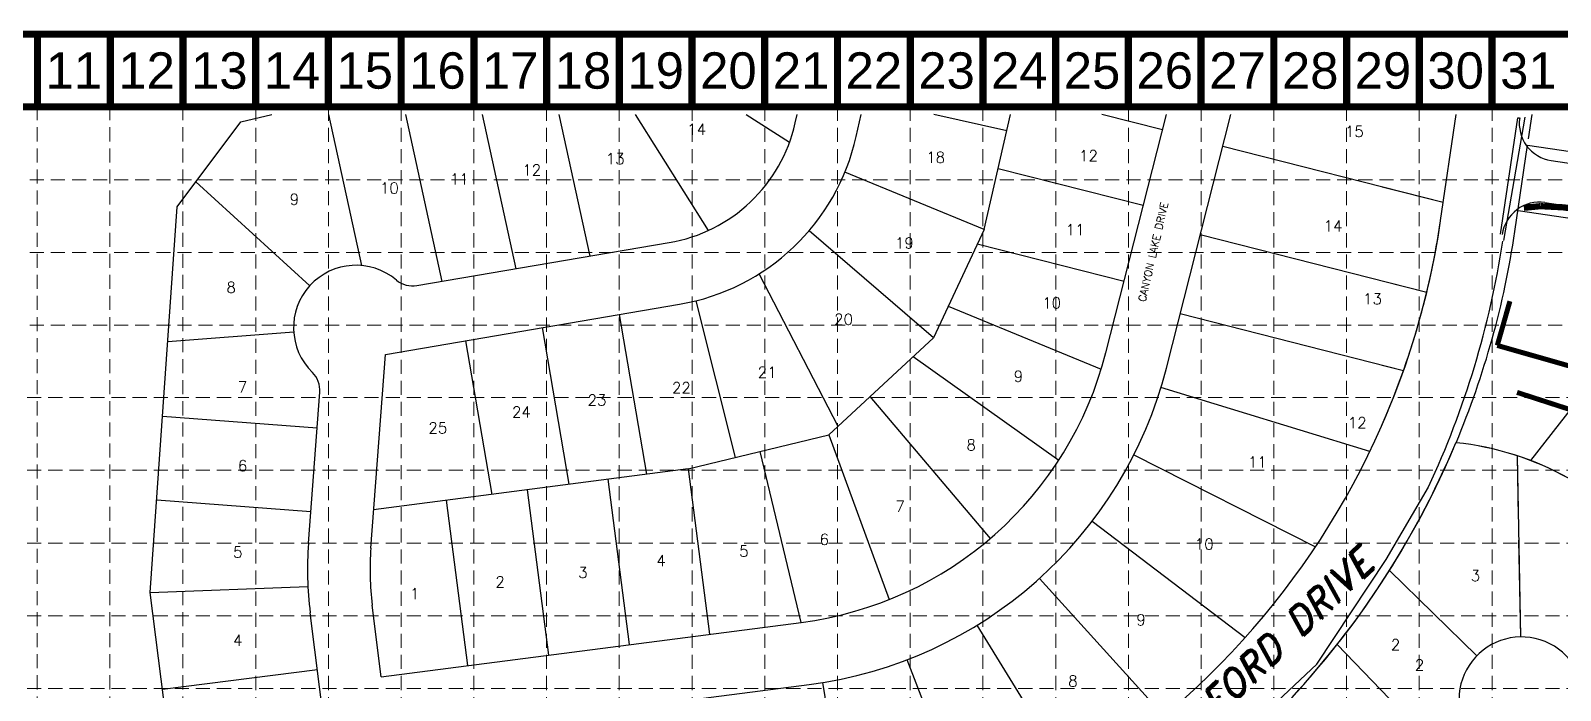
# Model space of a CAD drawing. Header units: inches. Extents: x 3477 to 7207, y 2621 to 4955.
# Drawn here: x 4114 to 5339, y 4427 to 4955 of the extents above; entities that cross this region are included whole.
import ezdxf
from ezdxf.enums import TextEntityAlignment as Align

# ---------------------------------------------------------------- set-up
doc = ezdxf.new("R2010")
doc.units = ezdxf.units.IN
doc.header["$MEASUREMENT"] = 0
doc.linetypes.add('DASHED2', pattern=[0.375, 0.25, -0.125])
doc.linetypes.add('HIDDEN', pattern=[0.375, 0.25, -0.125])
for name, color, linetype in [('ADJACENT', 7, 'Continuous'), ('adjoiners', 2, 'Continuous'), ('BASE', 7, 'Continuous'), ('EROSION CONTROL BLANKET', 84, 'Continuous'), ('EX PVMT', 7, 'Continuous'), ('GRID', 254, 'HIDDEN'), ('LOTS-P', 1, 'Continuous'), ('paving', 250, 'Continuous'), ('RETAIN WALL', 5, 'DASHED2'), ('REVPL', 7, 'Continuous'), ('ROW-P', 1, 'Continuous'), ('TEXT', 4, 'Continuous')]:
    doc.layers.add(name, color=color, linetype=linetype)
doc.styles.get("Standard").update_dxf_attribs({"font": 'ARIAL.TTF'})
doc.styles.add('TEXT100', font='simplex.shx', dxfattribs={"height": 8.8})
doc.styles.add('TEXT120', font='romand.shx', dxfattribs={"oblique": 15, "height": 0.106})

msp = doc.modelspace()

# ---------------------------------------------------------------- linework, layer by layer
at = {"layer": 'adjoiners', "color": 253}
for p, q in [((4282.5, 4881.9), (4307.4, 4887.7)), ((4726.1, 4881), (4727.6, 4887.7)), ((4774.9, 4870), (4778.9, 4887.7)), ((4974.7, 4697), (5023.3, 4887.7)), ((5023.2, 4684.7), (5074.8, 4887.7)), ((5242.7, 4802.7), (5255.2, 4887.7)), ((5242.7, 4802.7), (5255.2, 4887.7)), ((5313, 4868.2), (5315.9, 4887.7)), ((5313, 4868.2), (5315.9, 4887.7)), ((4210, 4505), (4231.6, 4813.8)), ((4423.4, 4750.7), (4625.2, 4785.1)), ((4398.2, 4695.6), (4633.6, 4735.8)), ((4386.5, 4540.6), (4398.2, 4695.6)), ((4336.7, 4544.4), (4345.8, 4665.4)), ((5303.8, 4614.5), (5304.8, 4565.7)), ((5303.8, 4614.5), (5306.6, 4469.4)), ((5303.8, 4614.5), (5304.8, 4565.7)), ((5304.9, 4556.8), (5304.9, 4555.7)), ((5304.9, 4556.8), (5304.9, 4555.7)), ((5305.1, 4546.8), (5306.6, 4469.4)), ((5305.1, 4546.8), (5306.6, 4469.4)), ((5201.8, 4522.7), (5271.6, 4454.3)), ((5201.8, 4522.7), (5271.6, 4454.3)), ((5201.8, 4522.7), (5271.6, 4454.3)), ((4247.1, 4212.3), (4210, 4505)), ((4394.9, 4437.6), (4387.7, 4494.9)), ((4369.5, 4240.6), (4338.1, 4488.6)), ((4394.9, 4437.6), (4730.8, 4480.9)), ((4401.2, 4388), (4737.2, 4431.4))]:
    msp.add_line(p, q, dxfattribs=at)
for points in [[(4352.8, 4887.7), (4379.1, 4766.8)], [(4414.3, 4887.7), (4443.3, 4754.1)], [(4475.7, 4887.7), (4502.5, 4764.2)], [(4537.1, 4887.7), (4561.7, 4774.3)], [(4656.8, 4794.9), (4598.3, 4887.7)], [(4687, 4887.7), (4721.5, 4865.4)], [(4895.5, 4874.6), (4837.1, 4887.7)], [(4877.3, 4795.6), (4898.5, 4887.7)], [(5020.1, 4875.3), (4971.5, 4887.7)], [(4231.6, 4813.8), (4282.5, 4881.9)], [(5244.8, 4817.1), (5068.3, 4862)], [(4877.3, 4795.6), (4765.9, 4841.5)], [(5004.7, 4814.8), (4888.5, 4844.3)], [(4246.5, 4833.7), (4337.8, 4750.6)], [(5244.8, 4817.1), (5195.9, 4829.5)], [(4836.8, 4708.9), (4737.2, 4794.6)], [(4877.3, 4795.6), (4836.8, 4708.9)], [(5231.5, 4745.1), (5050.3, 4791.3)], [(4871.9, 4784.1), (4989.3, 4754.2)], [(4760.5, 4638), (4697.4, 4760.2)], [(5231.5, 4745.1), (5195.9, 4754.2)], [(4646.7, 4738.6), (4678.2, 4613.1)], [(4607.3, 4599.7), (4585.5, 4727.6)], [(4848.6, 4734.3), (4971, 4683.7)], [(5034.3, 4728.3), (5213, 4682.8)], [(4545.3, 4591.6), (4523.9, 4717.1)], [(4324.9, 4713.3), (4224, 4705.7)], [(4462.3, 4706.6), (4483.3, 4583.5)], [(4753, 4631.1), (4836.8, 4708.9)], [(4820.6, 4693.9), (4937.1, 4610.9)], [(5195.9, 4687.1), (5213, 4682.8)], [(5186.1, 4618), (5018.8, 4669.2)], [(4786, 4661.8), (4882.3, 4548.2)], [(4343.6, 4636.5), (4219.9, 4645.8)], [(4640.5, 4604), (4753, 4631.1)], [(4753, 4631.1), (4801.3, 4499.3)], [(4730.8, 4480.9), (4698.2, 4617.9)], [(4640.5, 4604), (4388.8, 4571.2)], [(4640.5, 4604), (4657.6, 4471.7)], [(4997.1, 4615.1), (5142.5, 4541.6)], [(4576.1, 4595.6), (4593.2, 4463.3)], [(4338.6, 4569.7), (4215.2, 4579)], [(4464.2, 4446.5), (4447.2, 4578.8)], [(4511.6, 4587.2), (4528.7, 4454.9)], [(4963.9, 4562.2), (5086.2, 4468.9)], [(4210, 4505), (4336.2, 4509.9)], [(4921.7, 4516.3), (5021.3, 4406)], [(4948.9, 4353.3), (4871.7, 4478.9)], [(5159.9, 4463.3), (5250.8, 4368.9)], [(5159.9, 4463.3), (5250.8, 4368.9)], [(4869.6, 4311.2), (4815.8, 4451.2)], [(4343.8, 4443), (4219.8, 4427.3)], [(4773.6, 4277.3), (4748.3, 4433)]]:
    msp.add_lwpolyline(points, dxfattribs=at)
for points in [[(4903.4, 4260.6, 0.18531), (5253, 4620.3, -0.427606)], [(5195.9, 4513.6, 0.043294), (5253, 4620.3, -0.427606)]]:
    msp.add_lwpolyline(points, format="xyb", dxfattribs=at)
for centre, radius, start, end in [((4604.2, 4908.3), 125, 279.6883, 347.3524), ((4604.2, 4908.3), 175, 279.6883, 347.353), ((4609.5, 4895.9), 640, 277.2205, 351.6208), ((4609.5, 4895.9), 640, 336.3854, 351.6208), ((4374.7, 4717), 50, 49.6935, 225.6831), ((4420, 4770.4), 20, 229.6935, 279.6883), ((4693.7, 4768.6), 290, 277.3542, 345.7199), ((4325.8, 4666.9), 20, 355.6883, 45.6831), ((4693.7, 4768.5), 340, 277.3516, 345.7251), ((4609.5, 4895.9), 700, 315.9436, 337.2246), ((5230.6, 4391), 235.2, 351.445, 84.0523), ((4613.4, 4523.5), 277.5, 175.6886, 187.2208), ((4613.4, 4523.5), 227.5, 175.6876, 187.2208), ((5307.4, 4419.4), 50, 278.9044, 216.5937), ((5307.4, 4419.4), 50, 278.9044, 216.5937), ((5307.4, 4419.4), 50, 278.9044, 216.5937)]:
    msp.add_arc(centre, radius, start, end, dxfattribs=at)
at = {"layer": 'BASE', "const_width": 5.82}
for points in [[(3479.6, 2624), (7204.4, 2624), (7204.4, 4952), (3479.6, 4952)], [(3537.8, 2682.2), (7146.2, 2682.2), (7146.2, 4893.8), (3537.8, 4893.8)]]:
    msp.add_lwpolyline(points, close=True, dxfattribs=at)
for points in [[(4119.8, 4893.8), (4119.8, 4952)], [(4178, 4893.8), (4178, 4952)], [(4236.2, 4893.8), (4236.2, 4952)], [(4294.4, 4893.8), (4294.4, 4952)], [(4352.6, 4893.8), (4352.6, 4952)], [(4410.8, 4893.8), (4410.8, 4952)], [(4469, 4893.8), (4469, 4952)], [(4527.2, 4893.8), (4527.2, 4952)], [(4585.4, 4893.8), (4585.4, 4952)], [(4643.6, 4893.8), (4643.6, 4952)], [(4701.8, 4893.8), (4701.8, 4952)], [(4760, 4893.8), (4760, 4952)], [(4818.2, 4893.8), (4818.2, 4952)], [(4876.4, 4893.8), (4876.4, 4952)], [(4934.6, 4893.8), (4934.6, 4952)], [(4992.8, 4893.8), (4992.8, 4952)], [(5051, 4893.8), (5051, 4952)], [(5109.2, 4893.8), (5109.2, 4952)], [(5167.4, 4893.8), (5167.4, 4952)], [(5225.6, 4893.8), (5225.6, 4952)], [(5283.8, 4893.8), (5283.8, 4952)]]:
    msp.add_lwpolyline(points, dxfattribs=at)
at = {"layer": 'EROSION CONTROL BLANKET', "const_width": 5}
msp.add_lwpolyline([(5442.5, 4773.5, 0.162521), (5322.6, 4814.3), (5309.3, 4813)], format="xyb", dxfattribs=at)
at = {"layer": 'EX PVMT', "elevation": 562.3}
for points in [[(5293.2, 4786.9), (5310.3, 4885.6)], [(5048.9, 4358.6), (5143.7, 4447.5), (5199, 4531.4), (5233, 4589.4)]]:
    msp.add_lwpolyline(points, dxfattribs=at)
at = {"layer": 'EX PVMT'}
msp.add_arc((4571.9, 4896.7, 562.3), 729, 335.0764, 351.2903, dxfattribs=at)
at = {"layer": 'GRID', "color": 252, "linetype": 'HIDDEN', "lineweight": 0, "ltscale": 45}
for p, q in [((4119.6, 4894.3), (4119.6, 2856.5)), ((4177.8, 4894.3), (4177.8, 2856.5)), ((4236, 4894.3), (4236, 2856.5)), ((4294.4, 4893.8), (4294.4, 2856.5)), ((4352.6, 4893.8), (4352.6, 2856.5)), ((4410.8, 4893.8), (4410.8, 2856.5)), ((4469, 4893.8), (4469, 2856.5)), ((4527.2, 4893.8), (4527.2, 2856.5)), ((4585.4, 4893.8), (4585.4, 2856.5)), ((4643.6, 4893.8), (4643.6, 2856.5)), ((4701.8, 4893.8), (4701.8, 2856.5)), ((4760, 4893.8), (4760, 2856.5)), ((4818.2, 4893.8), (4818.2, 2856.5)), ((4876.4, 4893.8), (4876.4, 2856.5)), ((4934.6, 4893.8), (4934.6, 2856.5)), ((4992.8, 4893.8), (4992.8, 2856.5)), ((5051, 4893.8), (5051, 2856.5)), ((5109.2, 4893.8), (5109.2, 2856.5)), ((5167.4, 4893.8), (5167.4, 2856.5)), ((5225.6, 4893.8), (5225.6, 2856.5)), ((5283.8, 4893.8), (5283.8, 2856.5)), ((3539.9, 4835.4), (7148.3, 4835.4)), ((3539.9, 4777.2), (7148.3, 4777.2)), ((3539.9, 4719), (7148.3, 4719)), ((3537.8, 4661), (7146.2, 4661)), ((3537.8, 4602.8), (7146.2, 4602.8)), ((3537.8, 4544.6), (7146.2, 4544.6)), ((3537.8, 4486.4), (7146.2, 4486.4)), ((3537.8, 4428.2), (7146.2, 4428.2))]:
    msp.add_line(p, q, dxfattribs=at)
at = {"layer": 'LOTS-P', "color": 7}
msp.add_line((5437.8, 4768.5), (5314.6, 4610.7), dxfattribs=at)
at = {"layer": 'paving', "color": 7, "linetype": 'Continuous'}
for p, q in [((5290.5, 4791.8), (5304.4, 4885.1)), ((5304.4, 4885.1), (5305.9, 4884.9))]:
    msp.add_line(p, q, dxfattribs=at)
at = {"layer": 'paving', "color": 7}
for p, q in [((5331.2, 4850.8), (5363.4, 4846.1)), ((5326, 4817.2), (5358.4, 4812.4))]:
    msp.add_line(p, q, dxfattribs=at)
at = {"layer": 'paving', "color": 7, "linetype": 'Continuous'}
for centre, start, end in [((5335.6, 4880.5), 171.5378, 261.6253), ((5321.7, 4787.5), 81.6253, 172.1775)]:
    msp.add_arc(centre, 30, start, end, dxfattribs=at)
at = {"layer": 'RETAIN WALL', "color": 4, "const_width": 4}
for points in [[(5298.1, 4738.2), (5288, 4702.8)], [(5368.6, 4679.8), (5288, 4702.8)], [(5346.4, 4651.4), (5303.8, 4665.2)]]:
    msp.add_lwpolyline(points, dxfattribs=at)
at = {"layer": 'REVPL'}
for points in [[(5302.1, 4794), (5312.3, 4863.2), (5364.8, 4855.5, -0.131888)], [(5195.9, 4073.5, 0.097157), (5463.2, 4356, 0.427606), (5255, 4624.9, 0.06292), (5302.1, 4794)]]:
    msp.add_lwpolyline(points, format="xyb", dxfattribs=at)
at = {"layer": 'ROW-P', "color": 7}
msp.add_lwpolyline([(5304.6, 4810.8), (5357.1, 4803, -0.131876), (5438.9, 4767.6), (5578.8, 4656.6, 0.14945), (5703, 4607.9), (5820.7, 4598.8)], format="xyb", dxfattribs=at)

# ---------------------------------------------------------------- texts
at = {"layer": 'ADJACENT', "style": 'TEXT100'}
for s, p in [('3', (5266.8, 4514.1)), ('2', (5222, 4442.5))]:
    msp.add_text(s, height=8.8, dxfattribs=at).set_placement(p)
at = {"layer": 'adjoiners', "color": 253, "style": 'TEXT100'}
for s, p in [('14', (4639.7, 4871.3)), ('15', (5166.1, 4869.7)), ('13', (4574.6, 4847.8)), ('18', (4831, 4849)), ('12', (4953.3, 4850.2)), ('11', (4449.9, 4831.6)), ('12', (4507.8, 4838.8)), ('9', (4321.6, 4815.4)), ('10', (4393.9, 4824.4)), ('11', (4942.7, 4791)), ('14', (5149.1, 4794.1)), ('19', (4806, 4780.4)), ('8', (4271, 4744.9)), ('10', (4923.8, 4732.4)), ('13', (5180.6, 4735.7)), ('20', (4757.3, 4719.3)), ('21', (4696.2, 4676.9)), ('9', (4901, 4673.7)), ('7', (4280.1, 4665.1)), ('22', (4627.5, 4664.5)), ('24', (4499.5, 4645.1)), ('23', (4560, 4654.6)), ('25', (4432.6, 4632.4)), ('12', (5168.4, 4636.5)), ('8', (4863.2, 4618.8)), ('6', (4280.1, 4602.1)), ('11', (5088.5, 4605.1)), ('7', (4806.3, 4569.6)), ('5', (4681.3, 4533.7)), ('6', (4745.7, 4543.1)), ('10', (5045.9, 4539.3)), ('5', (4276.3, 4532.9)), ('4', (4615, 4526.1)), ('2', (4486.2, 4509.1)), ('3', (4552.5, 4516.6)), ('3', (5266.8, 4514.1)), ('3', (5266.8, 4514.1)), ('1', (4418, 4499.6)), ('9', (4999.1, 4478.7)), ('4', (4276.3, 4462.3)), ('2', (5202.8, 4458.7)), ('8', (4944.6, 4429.7))]:
    msp.add_text(s, height=8.8, dxfattribs=at).set_placement(p)
msp.add_text('CANYON LAKE DRIVE', height=6, rotation=77.0142, dxfattribs=at).set_placement((5006.4, 4737.3))
at = {"layer": 'BASE'}
for s, p in [('11', (4148.9, 4922.9)), ('12', (4207.1, 4922.9)), ('13', (4265.3, 4922.9)), ('14', (4323.5, 4922.9)), ('15', (4381.7, 4922.9)), ('16', (4439.9, 4922.9)), ('17', (4498.1, 4922.9)), ('18', (4556.3, 4922.9)), ('19', (4614.5, 4922.9)), ('20', (4672.7, 4922.9)), ('21', (4730.9, 4922.9)), ('22', (4789.1, 4922.9)), ('23', (4847.3, 4922.9)), ('24', (4905.5, 4922.9)), ('25', (4963.7, 4922.9)), ('26', (5021.9, 4922.9)), ('27', (5080.1, 4922.9)), ('28', (5138.3, 4922.9)), ('29', (5196.5, 4922.9)), ('30', (5254.7, 4922.9)), ('31', (5312.9, 4922.9))]:
    msp.add_text(s, height=29.1, dxfattribs=at).set_placement(p, align=Align.MIDDLE_CENTER)
at = {"layer": 'TEXT', "color": 7, "style": 'TEXT120', "oblique": 15}
msp.add_text('EAGLE FORD DRIVE', height=22.168, rotation=43.7106, dxfattribs=at).set_placement((5089, 4428.2), align=Align.CENTER)

doc.saveas('drawing.dxf')
